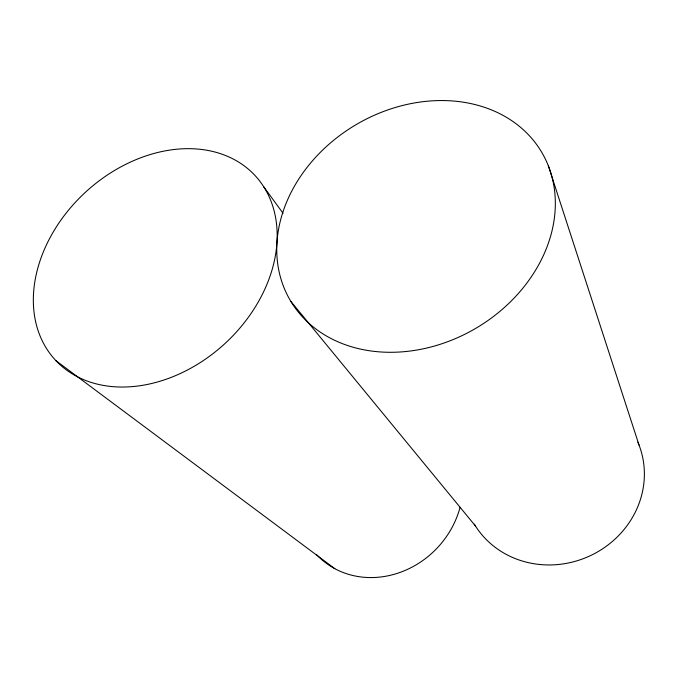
<?xml version="1.0" encoding="UTF-8"?>
<svg xmlns="http://www.w3.org/2000/svg" width="678" height="678" viewBox="0 0 678 678"><rect width="100%" height="100%" fill="white"/><g stroke="black" fill="none" stroke-linecap="round" stroke-linejoin="round"><path stroke-width="1.02" d="M55.859 360.603L334.856 568.698M290.981 301.591L475.414 525.933M263.776 186.848A135.947 102.903 -42.6 0 1 149.143 384.062A135.947 102.903 -42.6 0 1 52.842 232.681A135.947 102.903 -42.6 0 1 263.776 186.848L283.065 213.299M548.375 165.907A145.914 118.116 -30.5 0 1 387.545 352.263A145.914 118.116 -30.5 0 1 312.219 161.11A145.914 118.116 -30.5 0 1 548.375 165.907L639.023 445.039M637.871 442.2A91.666 85.479 -23.6 0 1 592.58 554.596A91.666 85.479 -23.6 0 1 474.312 524.136M460.065 507.314A87.538 78.394 -45.9 0 1 398.037 573.113A87.538 78.394 -45.9 0 1 316.804 554.85"/></g></svg>
